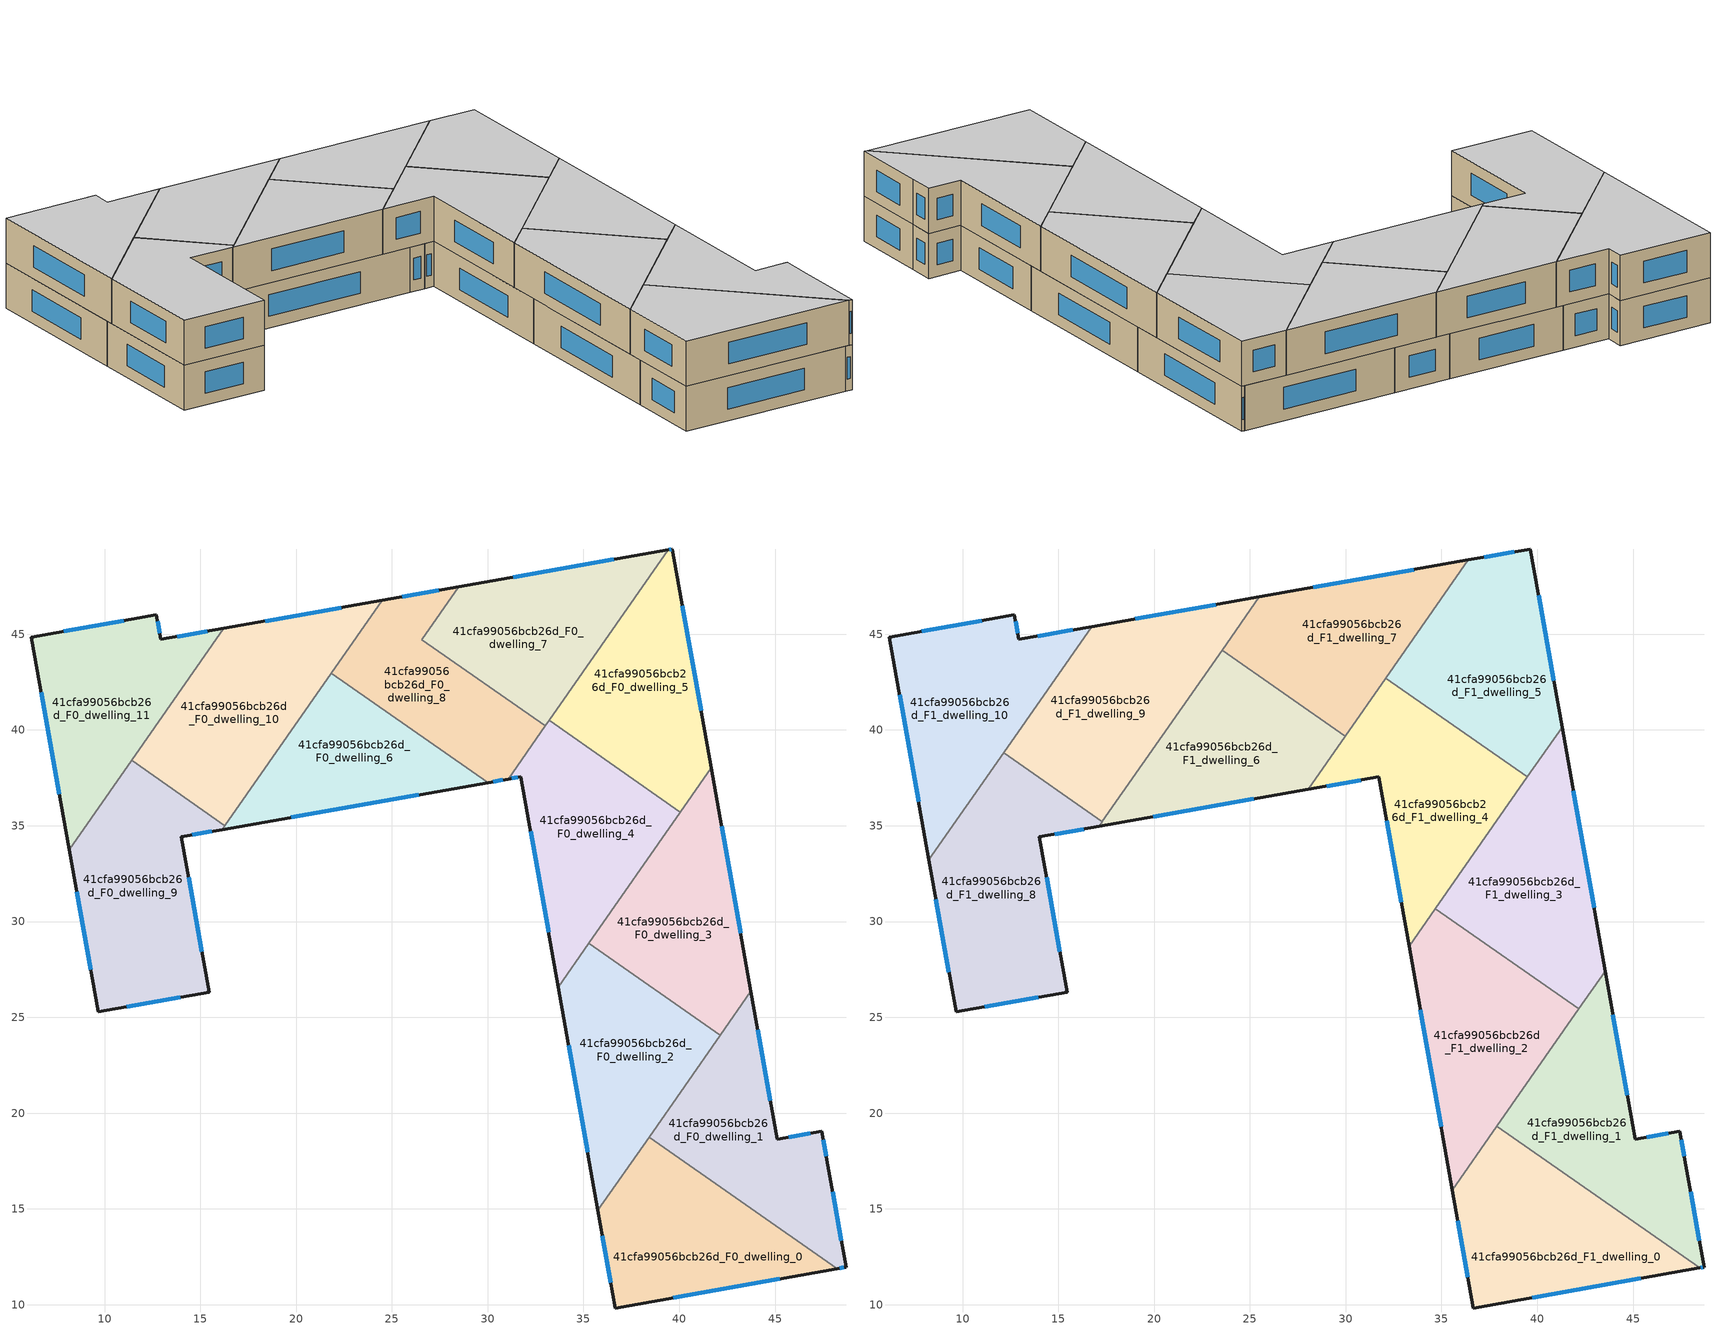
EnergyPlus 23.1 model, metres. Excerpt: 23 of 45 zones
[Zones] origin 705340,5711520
41cfa99056bcb26d_F0_dwelling_0
 floor ground (EU_floor_Construction): 48.25,11.88 36.66,9.83 35.76,14.92 38.42,18.74 z0
 wall outside (EU_wall_Construction): 35.76,14.92 36.66,9.83 48.25,11.88 z0:3
 wall to 41cfa99056bcb26d_F0_dwelling_1 (EU_wall_Construction): 48.25,11.88 38.42,18.74 z0:3
 wall to 41cfa99056bcb26d_F0_dwelling_2 (EU_wall_Construction): 38.42,18.74 35.76,14.92 z0:3
 window (EU_Window_Construction): 39.67,10.36 45.24,11.35 / 35.99,13.6 36.42,11.15 z0.78:2.22
 ceiling adiabatic (EU_roof_Construction): 48.25,11.88 38.42,18.74 35.76,14.92 36.66,9.83 z3
41cfa99056bcb26d_F0_dwelling_1
 floor ground (EU_floor_Construction): 43.74,26.36 45.1,18.64 47.44,19.06 47.76,17.28 48.71,11.96 48.25,11.88 38.42,18.74 z0
 wall outside (EU_wall_Construction): 48.25,11.88 48.71,11.96 47.76,17.28 47.44,19.06 45.1,18.64 43.74,26.36 z0:3
 wall to 41cfa99056bcb26d_F0_dwelling_3 (EU_wall_Construction): 43.74,26.36 42.14,24.07 z0:3
 wall to 41cfa99056bcb26d_F0_dwelling_2 (EU_wall_Construction): 42.14,24.07 38.42,18.74 z0:3
 window (EU_Window_Construction): 46.84,18.95 45.71,18.75 / 47.68,17.74 47.53,18.6 / 48.46,13.34 48.01,15.9 / 48.37,11.9 48.59,11.94 / 44.75,20.65 44.09,24.35 z0.78:2.22
41cfa99056bcb26d_F0_dwelling_10
 floor ground (EU_floor_Construction): 24.49,46.77 16.29,35.01 11.41,38.41 16.22,45.31 z0
 wall outside (EU_wall_Construction): 24.49,46.77 16.22,45.31 z0:3
 wall to 41cfa99056bcb26d_F0_dwelling_9 (EU_wall_Construction): 11.41,38.41 16.29,35.01 z0:3
 wall to 41cfa99056bcb26d_F0_dwelling_6 (EU_wall_Construction): 16.29,35.01 21.84,42.96 z0:3
 wall to 41cfa99056bcb26d_F0_dwelling_11 (EU_wall_Construction): 16.22,45.31 11.41,38.41 z0:3
 wall to 41cfa99056bcb26d_F0_dwelling_8 (EU_wall_Construction): 21.84,42.96 24.49,46.77 z0:3
 window (EU_Window_Construction): 22.34,46.39 18.38,45.69 z0.78:2.22
41cfa99056bcb26d_F0_dwelling_11
 floor ground (EU_floor_Construction): 16.22,45.31 8.15,33.74 6.18,44.85 12.7,46.01 12.94,44.72 z0
 wall outside (EU_wall_Construction): 16.22,45.31 12.94,44.72 12.7,46.01 6.18,44.85 8.15,33.74 z0:3
 wall to 41cfa99056bcb26d_F0_dwelling_9 (EU_wall_Construction): 8.15,33.74 11.41,38.41 z0:3
 window (EU_Window_Construction): 6.69,41.96 7.64,36.63 / 11.01,45.71 7.88,45.15 / 12.88,45.06 12.76,45.67 / 15.37,45.15 13.79,44.88 z0.78:2.22
41cfa99056bcb26d_F0_dwelling_2
 floor ground (EU_floor_Construction): 42.14,24.07 35.76,14.92 33.68,26.58 35.28,28.87 z0
 wall outside (EU_wall_Construction): 33.68,26.58 35.76,14.92 z0:3
 wall to 41cfa99056bcb26d_F0_dwelling_3 (EU_wall_Construction): 42.14,24.07 35.28,28.87 z0:3
 wall to 41cfa99056bcb26d_F0_dwelling_4 (EU_wall_Construction): 35.28,28.87 33.68,26.58 z0:3
 window (EU_Window_Construction): 34.22,23.55 35.22,17.95 z0.78:2.22
41cfa99056bcb26d_F0_dwelling_3
 floor ground (EU_floor_Construction): 41.67,38.02 43.74,26.36 42.14,24.07 35.28,28.87 z0
 wall outside (EU_wall_Construction): 43.74,26.36 41.67,38.02 z0:3
 wall to 41cfa99056bcb26d_F0_dwelling_5 (EU_wall_Construction): 41.67,38.02 40.06,35.72 z0:3
 wall to 41cfa99056bcb26d_F0_dwelling_4 (EU_wall_Construction): 40.06,35.72 35.28,28.87 z0:3
 window (EU_Window_Construction): 43.2,29.39 42.21,34.99 z0.78:2.22
 ceiling adiabatic (EU_roof_Construction): 42.17,25.45 43.55,27.42 41.67,38.02 35.93,29.8 z3
41cfa99056bcb26d_F0_dwelling_4
 floor ground (EU_floor_Construction): 40.06,35.72 33.68,26.58 31.74,37.56 31.07,37.44 33.21,40.5 z0
 wall outside (EU_wall_Construction): 31.07,37.44 31.74,37.56 33.68,26.58 z0:3
 wall to 41cfa99056bcb26d_F0_dwelling_5 (EU_wall_Construction): 40.06,35.72 33.21,40.5 z0:3
 wall to 41cfa99056bcb26d_F0_dwelling_8 (EU_wall_Construction): 33.01,40.21 31.07,37.44 z0:3
 wall to 41cfa99056bcb26d_F0_dwelling_7 (EU_wall_Construction): 33.21,40.5 33.01,40.21 z0:3
 window (EU_Window_Construction): 31.25,37.47 31.56,37.53 / 32.24,34.7 33.18,29.44 z0.78:2.22
 ceiling adiabatic (EU_roof_Construction): 33.68,26.58 40.06,35.72 38.81,36.59 33.31,28.7 z3
41cfa99056bcb26d_F0_dwelling_5
 floor ground (EU_floor_Construction): 39.64,49.45 41.67,38.02 40.06,35.72 33.21,40.5 39.43,49.41 z0
 wall outside (EU_wall_Construction): 41.67,38.02 39.64,49.45 39.43,49.41 z0:3
 wall to 41cfa99056bcb26d_F0_dwelling_7 (EU_wall_Construction): 39.43,49.41 33.21,40.5 z0:3
 window (EU_Window_Construction): 39.59,49.44 39.48,49.42 / 41.14,40.99 40.17,46.48 z0.78:2.22
41cfa99056bcb26d_F0_dwelling_6
 floor ground (EU_floor_Construction): 30.02,37.25 16.14,34.8 21.84,42.96 z0
 wall outside (EU_wall_Construction): 16.14,34.8 30.02,37.25 z0:3
 wall to 41cfa99056bcb26d_F0_dwelling_8 (EU_wall_Construction): 30.02,37.25 21.84,42.96 z0:3
 wall to 41cfa99056bcb26d_F0_dwelling_9 (EU_wall_Construction): 16.28,35.01 16.14,34.8 z0:3
 window (EU_Window_Construction): 19.75,35.44 26.41,36.61 z0.78:2.22
 ceiling adiabatic (EU_roof_Construction): 30.02,37.25 28.85,38.07 28.04,36.9 z3
41cfa99056bcb26d_F0_dwelling_7
 floor ground (EU_floor_Construction): 39.43,49.41 33.01,40.21 26.56,44.71 28.49,47.48 z0
 wall outside (EU_wall_Construction): 39.43,49.41 28.49,47.48 z0:3
 wall to 41cfa99056bcb26d_F0_dwelling_8 (EU_wall_Construction): 28.49,47.48 26.56,44.71 33.01,40.21 z0:3
 window (EU_Window_Construction): 36.58,48.91 31.34,47.98 z0.78:2.22
41cfa99056bcb26d_F0_dwelling_8
 floor ground (EU_floor_Construction): 28.49,47.48 26.56,44.71 33.01,40.21 31.07,37.44 30.02,37.25 21.84,42.96 24.49,46.77 z0
 wall outside (EU_wall_Construction): 30.02,37.25 31.07,37.44 / 28.49,47.48 24.49,46.77 z0:3
 window (EU_Window_Construction): 30.29,37.3 30.8,37.39 / 27.45,47.29 25.53,46.95 z0.78:2.22
 ceiling adiabatic (EU_roof_Construction): 31.07,37.44 33.01,40.21 31.22,41.46 28.85,38.07 30.02,37.25 z3
41cfa99056bcb26d_F0_dwelling_9
 floor ground (EU_floor_Construction): 16.29,35.01 16.14,34.8 14.01,34.42 15.45,26.31 9.66,25.28 8.15,33.74 11.41,38.41 z0
 wall outside (EU_wall_Construction): 8.15,33.74 9.66,25.28 15.45,26.31 14.01,34.42 16.14,34.8 z0:3
 window (EU_Window_Construction): 14.57,34.52 15.59,34.7 / 15.08,28.42 14.39,32.31 / 11.17,25.55 13.95,26.04 / 8.55,31.54 9.27,27.48 z0.78:2.22
41cfa99056bcb26d_F1_dwelling_0
 floor to 41cfa99056bcb26d_F0_dwelling_1 (EU_floor_Construction): 48.47,11.92 48.25,11.88 38.42,18.74 38.51,18.87 z3
 floor to 41cfa99056bcb26d_F0_dwelling_2 (EU_floor_Construction): 38.51,18.87 35.76,14.92 35.57,15.98 37.89,19.31 z3
 floor adiabatic (EU_floor_Construction): 48.25,11.88 36.66,9.83 35.76,14.92 38.42,18.74 z3
 wall outside (EU_wall_Construction): 35.57,15.98 36.66,9.83 48.47,11.92 z3:6
 wall to 41cfa99056bcb26d_F1_dwelling_1 (EU_wall_Construction): 48.47,11.92 37.89,19.31 z3:6
 wall to 41cfa99056bcb26d_F1_dwelling_2 (EU_wall_Construction): 37.89,19.31 35.57,15.98 z3:6
 window (EU_Window_Construction): 39.73,10.37 45.4,11.38 / 35.85,14.38 36.37,11.43 z3.78:5.22
 ceiling to 41cfa99056bcb26d_F2_dwelling_0 (EU_floor_Construction): 48.47,11.92 37.89,19.31 35.57,15.98 36.66,9.83 z6
41cfa99056bcb26d_F1_dwelling_1
 floor to 41cfa99056bcb26d_F0_dwelling_1 (EU_floor_Construction): 43.74,26.36 45.1,18.64 47.44,19.06 47.76,17.28 48.71,11.96 48.47,11.92 38.51,18.87 z3
 floor to 41cfa99056bcb26d_F0_dwelling_2 (EU_floor_Construction): 42.14,24.07 38.51,18.87 37.89,19.31 41.52,24.51 z3
 floor to 41cfa99056bcb26d_F0_dwelling_3 (EU_floor_Construction): 43.55,27.42 43.74,26.36 42.14,24.07 41.52,24.51 z3
 wall outside (EU_wall_Construction): 48.47,11.92 48.71,11.96 47.76,17.28 47.44,19.06 45.1,18.64 43.55,27.42 z3:6
 wall to 41cfa99056bcb26d_F1_dwelling_3 (EU_wall_Construction): 43.55,27.42 42.17,25.45 z3:6
 wall to 41cfa99056bcb26d_F1_dwelling_2 (EU_wall_Construction): 42.17,25.44 37.89,19.31 z3:6
 window (EU_Window_Construction): 46.84,18.95 45.71,18.75 / 47.68,17.74 47.53,18.6 / 48.46,13.34 48.01,15.9 / 48.54,11.93 48.65,11.95 / 44.7,20.92 43.95,25.13 z3.78:5.22
 ceiling to 41cfa99056bcb26d_F2_dwelling_1 (EU_floor_Construction): 48.71,11.96 47.76,17.28 47.44,19.06 45.1,18.64 43.55,27.42 37.89,19.31 48.47,11.92 z6
41cfa99056bcb26d_F1_dwelling_10
 floor to 41cfa99056bcb26d_F0_dwelling_11 (EU_floor_Construction): 16.22,45.31 8.15,33.74 6.18,44.85 12.7,46.01 12.94,44.72 z3
 floor to 41cfa99056bcb26d_F0_dwelling_9 (EU_floor_Construction): 11.71,38.2 8.24,33.23 8.15,33.74 11.41,38.41 z3
 floor to 41cfa99056bcb26d_F0_dwelling_10 (EU_floor_Construction): 16.74,45.4 11.71,38.2 11.41,38.41 16.22,45.31 z3
 wall outside (EU_wall_Construction): 16.74,45.4 12.94,44.72 12.7,46.01 6.18,44.85 8.24,33.23 z3:6
 wall to 41cfa99056bcb26d_F1_dwelling_9 (EU_wall_Construction): 12.14,38.82 16.74,45.4 z3:6
 wall to 41cfa99056bcb26d_F1_dwelling_8 (EU_wall_Construction): 8.24,33.23 12.15,38.82 z3:6
 window (EU_Window_Construction): 6.72,41.83 7.71,36.25 / 11.01,45.71 7.88,45.15 / 12.88,45.06 12.76,45.67 / 15.75,45.22 13.92,44.9 z3.78:5.22
 ceiling to 41cfa99056bcb26d_F2_dwelling_10 (EU_floor_Construction): 8.24,33.23 16.74,45.4 12.94,44.72 12.7,46.01 6.18,44.85 z6
41cfa99056bcb26d_F1_dwelling_2
 floor to 41cfa99056bcb26d_F0_dwelling_2 (EU_floor_Construction): 41.52,24.51 35.57,15.98 33.68,26.58 35.28,28.87 z3
 floor to 41cfa99056bcb26d_F0_dwelling_3 (EU_floor_Construction): 42.17,25.45 41.52,24.51 35.28,28.87 35.93,29.8 z3
 floor adiabatic (EU_floor_Construction): 35.93,29.8 33.68,26.58 33.31,28.7 34.69,30.67 z3
 wall outside (EU_wall_Construction): 33.31,28.7 35.57,15.98 z3:6
 wall to 41cfa99056bcb26d_F1_dwelling_3 (EU_wall_Construction): 42.17,25.45 34.69,30.67 z3:6
 wall to 41cfa99056bcb26d_F1_dwelling_4 (EU_wall_Construction): 34.69,30.67 33.31,28.7 z3:6
 window (EU_Window_Construction): 33.9,25.39 34.98,19.29 z3.78:5.22
 ceiling to 41cfa99056bcb26d_F2_dwelling_2 (EU_floor_Construction): 35.57,15.98 42.17,25.45 34.69,30.67 33.31,28.7 z6
41cfa99056bcb26d_F1_dwelling_3
 floor to 41cfa99056bcb26d_F0_dwelling_5 (EU_floor_Construction): 41.29,40.14 41.67,38.02 40.06,35.72 38.81,36.59 z3
 floor adiabatic (EU_floor_Construction): 41.67,38.02 43.55,27.42 42.17,25.45 34.69,30.67 38.81,36.59 40.06,35.72 z3
 wall outside (EU_wall_Construction): 43.55,27.42 41.29,40.14 z3:6
 wall to 41cfa99056bcb26d_F1_dwelling_5 (EU_wall_Construction): 41.29,40.14 39.49,37.55 z3:6
 wall to 41cfa99056bcb26d_F1_dwelling_4 (EU_wall_Construction): 39.48,37.55 34.68,30.67 z3:6
 window (EU_Window_Construction): 42.96,30.72 41.88,36.83 z3.78:5.22
 ceiling to 41cfa99056bcb26d_F2_dwelling_3 (EU_floor_Construction): 42.17,25.45 43.55,27.42 41.29,40.14 34.69,30.67 z6
41cfa99056bcb26d_F1_dwelling_4
 floor to 41cfa99056bcb26d_F0_dwelling_4 (EU_floor_Construction): 38.81,36.59 33.31,28.7 31.74,37.56 31.07,37.44 33.21,40.5 z3
 floor to 41cfa99056bcb26d_F0_dwelling_5 (EU_floor_Construction): 39.48,37.55 38.81,36.59 33.21,40.5 33.88,41.46 z3
 floor to 41cfa99056bcb26d_F0_dwelling_7 (EU_floor_Construction): 33.88,41.46 33.01,40.21 31.22,41.46 32.09,42.71 z3
 floor adiabatic (EU_floor_Construction): 33.01,40.21 31.07,37.44 31.74,37.56 28.04,36.9 31.22,41.46 z3
 wall outside (EU_wall_Construction): 28.04,36.9 31.74,37.56 33.31,28.7 z3:6
 wall to 41cfa99056bcb26d_F1_dwelling_5 (EU_wall_Construction): 39.48,37.55 32.09,42.71 z3:6
 wall to 41cfa99056bcb26d_F1_dwelling_7 (EU_wall_Construction): 32.09,42.71 29.97,39.68 z3:6
 wall to 41cfa99056bcb26d_F1_dwelling_6 (EU_wall_Construction): 29.97,39.68 28.04,36.9 z3:6
 window (EU_Window_Construction): 29,37.07 30.77,37.39 / 32.14,35.25 32.9,31 z3.78:5.22
 ceiling to 41cfa99056bcb26d_F2_dwelling_4 (EU_floor_Construction): 33.31,28.7 39.48,37.55 32.09,42.71 28.04,36.9 31.74,37.56 z6
41cfa99056bcb26d_F1_dwelling_5
 floor to 41cfa99056bcb26d_F0_dwelling_5 (EU_floor_Construction): 39.64,49.45 41.29,40.14 39.48,37.55 33.88,41.46 39.43,49.41 z3
 floor to 41cfa99056bcb26d_F0_dwelling_7 (EU_floor_Construction): 39.43,49.41 33.88,41.46 32.09,42.71 36.39,48.87 z3
 wall outside (EU_wall_Construction): 41.29,40.14 39.64,49.45 36.39,48.87 z3:6
 wall to 41cfa99056bcb26d_F1_dwelling_7 (EU_wall_Construction): 36.39,48.87 32.09,42.71 z3:6
 window (EU_Window_Construction): 38.8,49.3 37.24,49.02 / 40.86,42.56 40.07,47.03 z3.78:5.22
 ceiling to 41cfa99056bcb26d_F2_dwelling_5 (EU_floor_Construction): 39.48,37.55 41.29,40.14 39.64,49.45 36.39,48.87 32.09,42.71 z6
41cfa99056bcb26d_F1_dwelling_6
 floor to 41cfa99056bcb26d_F0_dwelling_6 (EU_floor_Construction): 28.85,38.07 28.04,36.9 17.13,34.97 22.42,42.56 z3
 floor to 41cfa99056bcb26d_F0_dwelling_8 (EU_floor_Construction): 29.97,39.68 28.85,38.07 22.42,42.56 23.54,44.17 z3
 wall outside (EU_wall_Construction): 17.12,34.97 28.04,36.9 z3:6
 wall to 41cfa99056bcb26d_F1_dwelling_7 (EU_wall_Construction): 29.97,39.68 23.54,44.17 z3:6
 wall to 41cfa99056bcb26d_F1_dwelling_9 (EU_wall_Construction): 23.54,44.17 17.3,35.22 z3:6
 wall to 41cfa99056bcb26d_F1_dwelling_8 (EU_wall_Construction): 17.3,35.22 17.12,34.97 z3:6
 window (EU_Window_Construction): 19.96,35.47 25.2,36.4 z3.78:5.22
 ceiling to 41cfa99056bcb26d_F2_dwelling_6 (EU_floor_Construction): 28.04,36.9 29.97,39.68 23.54,44.17 17.12,34.97 z6
41cfa99056bcb26d_F1_dwelling_7
 floor to 41cfa99056bcb26d_F0_dwelling_7 (EU_floor_Construction): 36.39,48.87 31.22,41.46 26.56,44.71 28.49,47.48 z3
 floor to 41cfa99056bcb26d_F0_dwelling_8 (EU_floor_Construction): 28.49,47.48 26.56,44.71 31.22,41.46 29.97,39.68 23.54,44.17 25.48,46.94 z3
 wall outside (EU_wall_Construction): 36.39,48.87 25.48,46.94 z3:6
 wall to 41cfa99056bcb26d_F1_dwelling_9 (EU_wall_Construction): 25.48,46.94 23.54,44.17 z3:6
 window (EU_Window_Construction): 33.56,48.37 28.32,47.44 z3.78:5.22
 ceiling to 41cfa99056bcb26d_F2_dwelling_7 (EU_floor_Construction): 29.97,39.68 36.39,48.87 25.48,46.94 23.54,44.17 z6
41cfa99056bcb26d_F1_dwelling_8
 floor to 41cfa99056bcb26d_F0_dwelling_9 (EU_floor_Construction): 16.29,35.01 16.14,34.8 14.01,34.42 15.45,26.31 9.66,25.28 8.24,33.23 11.71,38.2 z3
 floor to 41cfa99056bcb26d_F0_dwelling_10 (EU_floor_Construction): 16.72,35.63 16.29,35.01 11.71,38.2 12.15,38.82 z3
 floor to 41cfa99056bcb26d_F0_dwelling_6 (EU_floor_Construction): 17.3,35.22 17.13,34.97 16.14,34.8 16.72,35.63 z3
 wall outside (EU_wall_Construction): 8.24,33.23 9.66,25.28 15.45,26.31 14.01,34.42 17.12,34.97 z3:6
 wall to 41cfa99056bcb26d_F1_dwelling_9 (EU_wall_Construction): 17.3,35.22 12.15,38.82 z3:6
 window (EU_Window_Construction): 11.17,25.55 13.95,26.04 / 8.61,31.17 9.29,27.35 / 14.82,34.57 16.32,34.83 / 15.08,28.42 14.39,32.31 z3.78:5.22
 ceiling to 41cfa99056bcb26d_F2_dwelling_8 (EU_floor_Construction): 15.45,26.31 14.01,34.42 17.12,34.97 17.3,35.22 12.15,38.82 8.24,33.23 9.66,25.28 z6
41cfa99056bcb26d_F1_dwelling_9
 floor to 41cfa99056bcb26d_F0_dwelling_10 (EU_floor_Construction): 24.49,46.77 16.72,35.63 12.15,38.82 16.74,45.4 z3
 floor to 41cfa99056bcb26d_F0_dwelling_6 (EU_floor_Construction): 22.42,42.56 17.3,35.22 16.72,35.63 21.84,42.96 z3
 floor to 41cfa99056bcb26d_F0_dwelling_8 (EU_floor_Construction): 25.48,46.94 22.42,42.56 21.84,42.96 24.49,46.77 z3
 wall outside (EU_wall_Construction): 25.48,46.94 16.74,45.4 z3:6
 window (EU_Window_Construction): 23.21,46.54 19.01,45.8 z3.78:5.22
 ceiling to 41cfa99056bcb26d_F2_dwelling_9 (EU_floor_Construction): 17.3,35.22 25.48,46.94 16.74,45.4 12.15,38.82 z6
[Building]
EU S2 Campaign: North Axis=0; Terrain=City; Solar Distribution=FullExterior
[Site:Location]
London: Latitude=51.5; Longitude=-0.5; Time Zone=0; Elevation=25
[SizingPeriod:WeatherFileDays]
AnnualSizingPeriod: Begin Month=1; Begin Day of Month=1; End Month=12; End Day of Month=31; Day of Week for Start Day=Monday; Use Weather File Daylight Saving Period=No; Use Weather File Rain and Snow Indicators=No
[MATERIAL]
EU_InternalMass_Material: Roughness=MediumRough; Thickness=0.1; Conductivity=1; Density=1800; Specific Heat=900; Thermal Absorptance=0.9; Solar Absorptance=0.7; Visible Absorptance=0.7
[MATERIAL:NOMASS] Roughness=MediumRough; Thermal Absorptance=0.9; Solar Absorptance=0.7; Visible Absorptance=0.7
Name | Thermal Resistance
EU_wall_NoMass | 3.06955
EU_roof_NoMass | 4.82358
EU_floor_NoMass | 3.75167
[WINDOWMATERIAL:SIMPLEGLAZINGSYSTEM]
EU_Window_SimpleGlazing: UFactor=1.87571; Solar Heat Gain Coefficient=0.72; Visible Transmittance=0.72
[CONSTRUCTION]
EU_wall_Construction: EU_wall_NoMass
EU_roof_Construction: EU_roof_NoMass
EU_floor_Construction: EU_floor_NoMass
EU_Window_Construction: EU_Window_SimpleGlazing
EU_InternalMass_Construction: EU_InternalMass_Material
[ZONE] Type=1; Multiplier=1; Ceiling Height=autocalculate; Floor Area=autocalculate; Part of Total Floor Area=Yes
Name | Volume
41cfa99056bcb26d_F0_dwelling_0 | 175.143
41cfa99056bcb26d_F1_dwelling_0 | 191.087
41cfa99056bcb26d_F0_dwelling_1; 41cfa99056bcb26d_F0_dwelling_3 | 175.161
41cfa99056bcb26d_F1_dwelling_1; 41cfa99056bcb26d_F1_dwelling_3 | 191.063
41cfa99056bcb26d_F0_dwelling_10 | 202.825
41cfa99056bcb26d_F1_dwelling_10 | 191.098
41cfa99056bcb26d_F0_dwelling_11 | 175.167
41cfa99056bcb26d_F0_dwelling_2 | 175.178
41cfa99056bcb26d_F1_dwelling_2 | 191.1
41cfa99056bcb26d_F0_dwelling_4 | 175.159
41cfa99056bcb26d_F1_dwelling_4 | 191.075
41cfa99056bcb26d_F0_dwelling_5 | 175.142
41cfa99056bcb26d_F1_dwelling_5 | 191.086
41cfa99056bcb26d_F0_dwelling_6 | 148.983
41cfa99056bcb26d_F1_dwelling_6 | 171.749
41cfa99056bcb26d_F0_dwelling_7 | 172.11
41cfa99056bcb26d_F1_dwelling_7 | 171.738
41cfa99056bcb26d_F0_dwelling_8 | 148.999
41cfa99056bcb26d_F1_dwelling_8; 41cfa99056bcb26d_F1_dwelling_9 | 210.401
41cfa99056bcb26d_F0_dwelling_9 | 202.841
[INTERNALMASS] Construction=EU_InternalMass_Construction
Name | Zone or ZoneList | Surface Area
41cfa99056bcb26d_F0_dwelling_0_EU_InternalMass | 41cfa99056bcb26d_F0_dwelling_0 | 58.3801
41cfa99056bcb26d_F0_dwelling_1_EU_InternalMass | 41cfa99056bcb26d_F0_dwelling_1 | 58.387
41cfa99056bcb26d_F0_dwelling_2_EU_InternalMass | 41cfa99056bcb26d_F0_dwelling_2 | 58.3903
41cfa99056bcb26d_F0_dwelling_3_EU_InternalMass | 41cfa99056bcb26d_F0_dwelling_3 | 58.3899
41cfa99056bcb26d_F0_dwelling_4_EU_InternalMass | 41cfa99056bcb26d_F0_dwelling_4 | 58.3873
41cfa99056bcb26d_F0_dwelling_5_EU_InternalMass | 41cfa99056bcb26d_F0_dwelling_5 | 58.3821
41cfa99056bcb26d_F0_dwelling_6_EU_InternalMass | 41cfa99056bcb26d_F0_dwelling_6 | 49.6605
41cfa99056bcb26d_F0_dwelling_7_EU_InternalMass | 41cfa99056bcb26d_F0_dwelling_7 | 57.3686
41cfa99056bcb26d_F0_dwelling_8_EU_InternalMass | 41cfa99056bcb26d_F0_dwelling_8 | 49.6662
41cfa99056bcb26d_F0_dwelling_9_EU_InternalMass | 41cfa99056bcb26d_F0_dwelling_9 | 67.6101
41cfa99056bcb26d_F0_dwelling_10_EU_InternalMass | 41cfa99056bcb26d_F0_dwelling_10 | 67.6095
41cfa99056bcb26d_F0_dwelling_11_EU_InternalMass | 41cfa99056bcb26d_F0_dwelling_11 | 58.3889
41cfa99056bcb26d_F1_dwelling_0_EU_InternalMass | 41cfa99056bcb26d_F1_dwelling_0 | 63.6971
41cfa99056bcb26d_F1_dwelling_1_EU_InternalMass | 41cfa99056bcb26d_F1_dwelling_1 | 63.6877
41cfa99056bcb26d_F1_dwelling_2_EU_InternalMass | 41cfa99056bcb26d_F1_dwelling_2 | 63.6992
41cfa99056bcb26d_F1_dwelling_3_EU_InternalMass | 41cfa99056bcb26d_F1_dwelling_3 | 63.6837
41cfa99056bcb26d_F1_dwelling_4_EU_InternalMass | 41cfa99056bcb26d_F1_dwelling_4 | 63.6917
41cfa99056bcb26d_F1_dwelling_5_EU_InternalMass | 41cfa99056bcb26d_F1_dwelling_5 | 63.6954
41cfa99056bcb26d_F1_dwelling_6_EU_InternalMass | 41cfa99056bcb26d_F1_dwelling_6 | 57.247
41cfa99056bcb26d_F1_dwelling_7_EU_InternalMass | 41cfa99056bcb26d_F1_dwelling_7 | 57.243
41cfa99056bcb26d_F1_dwelling_8_EU_InternalMass | 41cfa99056bcb26d_F1_dwelling_8 | 70.1344
41cfa99056bcb26d_F1_dwelling_9_EU_InternalMass | 41cfa99056bcb26d_F1_dwelling_9 | 70.1315
41cfa99056bcb26d_F1_dwelling_10_EU_InternalMass | 41cfa99056bcb26d_F1_dwelling_10 | 63.699
[OTHEREQUIPMENT] Fuel Type=Electricity; Design Level Calculation Method=Watts/Area; Power per Zone Floor Area=1; Fraction Latent=0; Fraction Radiant=0; Fraction Lost=0; Carbon Dioxide Generation Rate=0; EndUse Subcategory=EU_Step8_InternalGains
Name | Zone or ZoneList or Space or SpaceList | Schedule
EU_Step8_InternalGain_41cfa99056bcb26d_F0_dwelling_0_f000 | 41cfa99056bcb26d_F0_dwelling_0 | EU_Step8_GainSchedule_41cfa99056bcb26d_F0_dwelling_0_f000
EU_Step8_InternalGain_41cfa99056bcb26d_F0_dwelling_1_f000 | 41cfa99056bcb26d_F0_dwelling_1 | EU_Step8_GainSchedule_41cfa99056bcb26d_F0_dwelling_1_f000
EU_Step8_InternalGain_41cfa99056bcb26d_F0_dwelling_2_f000 | 41cfa99056bcb26d_F0_dwelling_2 | EU_Step8_GainSchedule_41cfa99056bcb26d_F0_dwelling_2_f000
EU_Step8_InternalGain_41cfa99056bcb26d_F0_dwelling_3_f000 | 41cfa99056bcb26d_F0_dwelling_3 | EU_Step8_GainSchedule_41cfa99056bcb26d_F0_dwelling_3_f000
EU_Step8_InternalGain_41cfa99056bcb26d_F0_dwelling_4_f000 | 41cfa99056bcb26d_F0_dwelling_4 | EU_Step8_GainSchedule_41cfa99056bcb26d_F0_dwelling_4_f000
EU_Step8_InternalGain_41cfa99056bcb26d_F0_dwelling_5_f000 | 41cfa99056bcb26d_F0_dwelling_5 | EU_Step8_GainSchedule_41cfa99056bcb26d_F0_dwelling_5_f000
EU_Step8_InternalGain_41cfa99056bcb26d_F0_dwelling_6_f000 | 41cfa99056bcb26d_F0_dwelling_6 | EU_Step8_GainSchedule_41cfa99056bcb26d_F0_dwelling_6_f000
EU_Step8_InternalGain_41cfa99056bcb26d_F0_dwelling_7_f000 | 41cfa99056bcb26d_F0_dwelling_7 | EU_Step8_GainSchedule_41cfa99056bcb26d_F0_dwelling_7_f000
EU_Step8_InternalGain_41cfa99056bcb26d_F0_dwelling_8_f000 | 41cfa99056bcb26d_F0_dwelling_8 | EU_Step8_GainSchedule_41cfa99056bcb26d_F0_dwelling_8_f000
EU_Step8_InternalGain_41cfa99056bcb26d_F0_dwelling_9_f000 | 41cfa99056bcb26d_F0_dwelling_9 | EU_Step8_GainSchedule_41cfa99056bcb26d_F0_dwelling_9_f000
EU_Step8_InternalGain_41cfa99056bcb26d_F0_dwelling_10_f000 | 41cfa99056bcb26d_F0_dwelling_10 | EU_Step8_GainSchedule_41cfa99056bcb26d_F0_dwelling_10_f000
EU_Step8_InternalGain_41cfa99056bcb26d_F0_dwelling_11_f000 | 41cfa99056bcb26d_F0_dwelling_11 | EU_Step8_GainSchedule_41cfa99056bcb26d_F0_dwelling_11_f000
EU_Step8_InternalGain_41cfa99056bcb26d_F1_dwelling_0_f000 | 41cfa99056bcb26d_F1_dwelling_0 | EU_Step8_GainSchedule_41cfa99056bcb26d_F1_dwelling_0_f000
EU_Step8_InternalGain_41cfa99056bcb26d_F1_dwelling_1_f000 | 41cfa99056bcb26d_F1_dwelling_1 | EU_Step8_GainSchedule_41cfa99056bcb26d_F1_dwelling_1_f000
EU_Step8_InternalGain_41cfa99056bcb26d_F1_dwelling_2_f000 | 41cfa99056bcb26d_F1_dwelling_2 | EU_Step8_GainSchedule_41cfa99056bcb26d_F1_dwelling_2_f000
EU_Step8_InternalGain_41cfa99056bcb26d_F1_dwelling_3_f000 | 41cfa99056bcb26d_F1_dwelling_3 | EU_Step8_GainSchedule_41cfa99056bcb26d_F1_dwelling_3_f000
EU_Step8_InternalGain_41cfa99056bcb26d_F1_dwelling_4_f000 | 41cfa99056bcb26d_F1_dwelling_4 | EU_Step8_GainSchedule_41cfa99056bcb26d_F1_dwelling_4_f000
EU_Step8_InternalGain_41cfa99056bcb26d_F1_dwelling_5_f000 | 41cfa99056bcb26d_F1_dwelling_5 | EU_Step8_GainSchedule_41cfa99056bcb26d_F1_dwelling_5_f000
EU_Step8_InternalGain_41cfa99056bcb26d_F1_dwelling_6_f000 | 41cfa99056bcb26d_F1_dwelling_6 | EU_Step8_GainSchedule_41cfa99056bcb26d_F1_dwelling_6_f000
EU_Step8_InternalGain_41cfa99056bcb26d_F1_dwelling_7_f000 | 41cfa99056bcb26d_F1_dwelling_7 | EU_Step8_GainSchedule_41cfa99056bcb26d_F1_dwelling_7_f000
EU_Step8_InternalGain_41cfa99056bcb26d_F1_dwelling_8_f000 | 41cfa99056bcb26d_F1_dwelling_8 | EU_Step8_GainSchedule_41cfa99056bcb26d_F1_dwelling_8_f000
EU_Step8_InternalGain_41cfa99056bcb26d_F1_dwelling_9_f000 | 41cfa99056bcb26d_F1_dwelling_9 | EU_Step8_GainSchedule_41cfa99056bcb26d_F1_dwelling_9_f000
EU_Step8_InternalGain_41cfa99056bcb26d_F1_dwelling_10_f000 | 41cfa99056bcb26d_F1_dwelling_10 | EU_Step8_GainSchedule_41cfa99056bcb26d_F1_dwelling_10_f000
[ZONEVENTILATION:DESIGNFLOWRATE] Schedule=EU_AlwaysOn; Design Flow Rate Calculation Method=AirChanges/Hour; Air Changes per Hour=0.493607; Ventilation Type=Natural; Fan Pressure Rise=0; Fan Total Efficiency=1; Constant Term Coefficient=1; Temperature Term Coefficient=0; Velocity Term Coefficient=0; Velocity Squared Term Coefficient=0; Minimum Indoor Temperature=-100; Maximum Indoor Temperature=100; Delta Temperature=-100; Minimum Outdoor Temperature=-100; Maximum Outdoor Temperature=100; Maximum Wind Speed=40
Name | Zone or ZoneList or Space or SpaceList
EU_ConstantAir_41cfa99056bcb26d_F0_dwelling_0 | 41cfa99056bcb26d_F0_dwelling_0
EU_ConstantAir_41cfa99056bcb26d_F0_dwelling_1 | 41cfa99056bcb26d_F0_dwelling_1
EU_ConstantAir_41cfa99056bcb26d_F0_dwelling_2 | 41cfa99056bcb26d_F0_dwelling_2
EU_ConstantAir_41cfa99056bcb26d_F0_dwelling_3 | 41cfa99056bcb26d_F0_dwelling_3
EU_ConstantAir_41cfa99056bcb26d_F0_dwelling_4 | 41cfa99056bcb26d_F0_dwelling_4
EU_ConstantAir_41cfa99056bcb26d_F0_dwelling_5 | 41cfa99056bcb26d_F0_dwelling_5
EU_ConstantAir_41cfa99056bcb26d_F0_dwelling_6 | 41cfa99056bcb26d_F0_dwelling_6
EU_ConstantAir_41cfa99056bcb26d_F0_dwelling_7 | 41cfa99056bcb26d_F0_dwelling_7
EU_ConstantAir_41cfa99056bcb26d_F0_dwelling_8 | 41cfa99056bcb26d_F0_dwelling_8
EU_ConstantAir_41cfa99056bcb26d_F0_dwelling_9 | 41cfa99056bcb26d_F0_dwelling_9
EU_ConstantAir_41cfa99056bcb26d_F0_dwelling_10 | 41cfa99056bcb26d_F0_dwelling_10
EU_ConstantAir_41cfa99056bcb26d_F0_dwelling_11 | 41cfa99056bcb26d_F0_dwelling_11
EU_ConstantAir_41cfa99056bcb26d_F1_dwelling_0 | 41cfa99056bcb26d_F1_dwelling_0
EU_ConstantAir_41cfa99056bcb26d_F1_dwelling_1 | 41cfa99056bcb26d_F1_dwelling_1
EU_ConstantAir_41cfa99056bcb26d_F1_dwelling_2 | 41cfa99056bcb26d_F1_dwelling_2
EU_ConstantAir_41cfa99056bcb26d_F1_dwelling_3 | 41cfa99056bcb26d_F1_dwelling_3
EU_ConstantAir_41cfa99056bcb26d_F1_dwelling_4 | 41cfa99056bcb26d_F1_dwelling_4
EU_ConstantAir_41cfa99056bcb26d_F1_dwelling_5 | 41cfa99056bcb26d_F1_dwelling_5
EU_ConstantAir_41cfa99056bcb26d_F1_dwelling_6 | 41cfa99056bcb26d_F1_dwelling_6
EU_ConstantAir_41cfa99056bcb26d_F1_dwelling_7 | 41cfa99056bcb26d_F1_dwelling_7
EU_ConstantAir_41cfa99056bcb26d_F1_dwelling_8 | 41cfa99056bcb26d_F1_dwelling_8
EU_ConstantAir_41cfa99056bcb26d_F1_dwelling_9 | 41cfa99056bcb26d_F1_dwelling_9
EU_ConstantAir_41cfa99056bcb26d_F1_dwelling_10 | 41cfa99056bcb26d_F1_dwelling_10
[HVACTEMPLATE:THERMOSTAT] Constant Heating Setpoint=20; Constant Cooling Setpoint=50
EU_HeatOnly_41cfa99056bcb26d_F0_dwelling_0; EU_HeatOnly_41cfa99056bcb26d_F0_dwelling_1; EU_HeatOnly_41cfa99056bcb26d_F0_dwelling_2; EU_HeatOnly_41cfa99056bcb26d_F0_dwelling_3; EU_HeatOnly_41cfa99056bcb26d_F0_dwelling_4; EU_HeatOnly_41cfa99056bcb26d_F0_dwelling_5; EU_HeatOnly_41cfa99056bcb26d_F0_dwelling_6; EU_HeatOnly_41cfa99056bcb26d_F0_dwelling_7; EU_HeatOnly_41cfa99056bcb26d_F0_dwelling_8; EU_HeatOnly_41cfa99056bcb26d_F0_dwelling_9; EU_HeatOnly_41cfa99056bcb26d_F0_dwelling_10; EU_HeatOnly_41cfa99056bcb26d_F0_dwelling_11; EU_HeatOnly_41cfa99056bcb26d_F1_dwelling_0; EU_HeatOnly_41cfa99056bcb26d_F1_dwelling_1; EU_HeatOnly_41cfa99056bcb26d_F1_dwelling_2; EU_HeatOnly_41cfa99056bcb26d_F1_dwelling_3; EU_HeatOnly_41cfa99056bcb26d_F1_dwelling_4; EU_HeatOnly_41cfa99056bcb26d_F1_dwelling_5; EU_HeatOnly_41cfa99056bcb26d_F1_dwelling_6; EU_HeatOnly_41cfa99056bcb26d_F1_dwelling_7; EU_HeatOnly_41cfa99056bcb26d_F1_dwelling_8; EU_HeatOnly_41cfa99056bcb26d_F1_dwelling_9; EU_HeatOnly_41cfa99056bcb26d_F1_dwelling_10; EU_HeatOnly_41cfa99056bcb26d_F2_dwelling_0; EU_HeatOnly_41cfa99056bcb26d_F2_dwelling_1; EU_HeatOnly_41cfa99056bcb26d_F2_dwelling_2; EU_HeatOnly_41cfa99056bcb26d_F2_dwelling_3; EU_HeatOnly_41cfa99056bcb26d_F2_dwelling_4; EU_HeatOnly_41cfa99056bcb26d_F2_dwelling_5; EU_HeatOnly_41cfa99056bcb26d_F2_dwelling_6; EU_HeatOnly_41cfa99056bcb26d_F2_dwelling_7; EU_HeatOnly_41cfa99056bcb26d_F2_dwelling_8; EU_HeatOnly_41cfa99056bcb26d_F2_dwelling_9; EU_HeatOnly_41cfa99056bcb26d_F2_dwelling_10; EU_HeatOnly_41cfa99056bcb26d_F3_dwelling_0; EU_HeatOnly_41cfa99056bcb26d_F3_dwelling_1; EU_HeatOnly_41cfa99056bcb26d_F3_dwelling_2; EU_HeatOnly_41cfa99056bcb26d_F3_dwelling_3; EU_HeatOnly_41cfa99056bcb26d_F3_dwelling_4; EU_HeatOnly_41cfa99056bcb26d_F3_dwelling_5; EU_HeatOnly_41cfa99056bcb26d_F3_dwelling_6; EU_HeatOnly_41cfa99056bcb26d_F3_dwelling_7; EU_HeatOnly_41cfa99056bcb26d_F3_dwelling_8; EU_HeatOnly_41cfa99056bcb26d_F3_dwelling_9; EU_HeatOnly_41cfa99056bcb26d_F3_dwelling_10
[HVACTEMPLATE:ZONE:IDEALLOADSAIRSYSTEM] System Availability Schedule=EU_AlwaysOn; Maximum Heating Supply Air Temperature=50; Minimum Cooling Supply Air Temperature=13; Maximum Heating Supply Air Humidity Ratio=0.0156; Minimum Cooling Supply Air Humidity Ratio=0.0077; Heating Limit=NoLimit; Cooling Limit=NoLimit; Heating Availability Schedule=EU_AlwaysOn; Cooling Availability Schedule=EU_CoolingOff; Dehumidification Control Type=ConstantSensibleHeatRatio; Cooling Sensible Heat Ratio=0.7; Dehumidification Setpoint=60; Humidification Control Type=None; Humidification Setpoint=30; Outdoor Air Method=None; Outdoor Air Flow Rate per Person=0.00944; Outdoor Air Flow Rate per Zone Floor Area=0; Outdoor Air Flow Rate per Zone=0; Demand Controlled Ventilation Type=None; Outdoor Air Economizer Type=NoEconomizer; Heat Recovery Type=None; Sensible Heat Recovery Effectiveness=0.7; Latent Heat Recovery Effectiveness=0.65
Name | Template Thermostat
41cfa99056bcb26d_F0_dwelling_0 | EU_HeatOnly_41cfa99056bcb26d_F0_dwelling_0
41cfa99056bcb26d_F0_dwelling_1 | EU_HeatOnly_41cfa99056bcb26d_F0_dwelling_1
41cfa99056bcb26d_F0_dwelling_2 | EU_HeatOnly_41cfa99056bcb26d_F0_dwelling_2
41cfa99056bcb26d_F0_dwelling_3 | EU_HeatOnly_41cfa99056bcb26d_F0_dwelling_3
41cfa99056bcb26d_F0_dwelling_4 | EU_HeatOnly_41cfa99056bcb26d_F0_dwelling_4
41cfa99056bcb26d_F0_dwelling_5 | EU_HeatOnly_41cfa99056bcb26d_F0_dwelling_5
41cfa99056bcb26d_F0_dwelling_6 | EU_HeatOnly_41cfa99056bcb26d_F0_dwelling_6
41cfa99056bcb26d_F0_dwelling_7 | EU_HeatOnly_41cfa99056bcb26d_F0_dwelling_7
41cfa99056bcb26d_F0_dwelling_8 | EU_HeatOnly_41cfa99056bcb26d_F0_dwelling_8
41cfa99056bcb26d_F0_dwelling_9 | EU_HeatOnly_41cfa99056bcb26d_F0_dwelling_9
41cfa99056bcb26d_F0_dwelling_10 | EU_HeatOnly_41cfa99056bcb26d_F0_dwelling_10
41cfa99056bcb26d_F0_dwelling_11 | EU_HeatOnly_41cfa99056bcb26d_F0_dwelling_11
41cfa99056bcb26d_F1_dwelling_0 | EU_HeatOnly_41cfa99056bcb26d_F1_dwelling_0
41cfa99056bcb26d_F1_dwelling_1 | EU_HeatOnly_41cfa99056bcb26d_F1_dwelling_1
41cfa99056bcb26d_F1_dwelling_2 | EU_HeatOnly_41cfa99056bcb26d_F1_dwelling_2
41cfa99056bcb26d_F1_dwelling_3 | EU_HeatOnly_41cfa99056bcb26d_F1_dwelling_3
41cfa99056bcb26d_F1_dwelling_4 | EU_HeatOnly_41cfa99056bcb26d_F1_dwelling_4
41cfa99056bcb26d_F1_dwelling_5 | EU_HeatOnly_41cfa99056bcb26d_F1_dwelling_5
41cfa99056bcb26d_F1_dwelling_6 | EU_HeatOnly_41cfa99056bcb26d_F1_dwelling_6
41cfa99056bcb26d_F1_dwelling_7 | EU_HeatOnly_41cfa99056bcb26d_F1_dwelling_7
41cfa99056bcb26d_F1_dwelling_8 | EU_HeatOnly_41cfa99056bcb26d_F1_dwelling_8
41cfa99056bcb26d_F1_dwelling_9 | EU_HeatOnly_41cfa99056bcb26d_F1_dwelling_9
41cfa99056bcb26d_F1_dwelling_10 | EU_HeatOnly_41cfa99056bcb26d_F1_dwelling_10
[SIZING:ZONE] Zone Cooling Design Supply Air Temperature Input Method=SupplyAirTemperature; Zone Cooling Design Supply Air Temperature=13; Zone Heating Design Supply Air Temperature Input Method=SupplyAirTemperature; Zone Heating Design Supply Air Temperature=50; Zone Cooling Design Supply Air Humidity Ratio=0.008; Zone Heating Design Supply Air Humidity Ratio=0.008; Cooling Design Air Flow Method=DesignDay; Cooling Design Air Flow Rate=0; Cooling Minimum Air Flow per Zone Floor Area=0.000762; Cooling Minimum Air Flow=0; Cooling Minimum Air Flow Fraction=0.2; Heating Design Air Flow Method=DesignDay; Heating Design Air Flow Rate=0; Heating Maximum Air Flow per Zone Floor Area=0.002032; Heating Maximum Air Flow=0.141576; Heating Maximum Air Flow Fraction=0.3; Account for Dedicated Outdoor Air System=No; Dedicated Outdoor Air System Control Strategy=NeutralSupplyAir; Dedicated Outdoor Air Low Setpoint Temperature for Design=autosize; Dedicated Outdoor Air High Setpoint Temperature for Design=autosize; Zone Load Sizing Method=Sensible Load Only No Latent Load; Zone Latent Cooling Design Supply Air Humidity Ratio Input Method=HumidityRatioDifference; Zone Cooling Design Supply Air Humidity Ratio Difference=0.005; Zone Latent Heating Design Supply Air Humidity Ratio Input Method=HumidityRatioDifference; Zone Humidification Design Supply Air Humidity Ratio Difference=0.005
41cfa99056bcb26d_F0_dwelling_0; 41cfa99056bcb26d_F0_dwelling_1; 41cfa99056bcb26d_F0_dwelling_2; 41cfa99056bcb26d_F0_dwelling_3; 41cfa99056bcb26d_F0_dwelling_4; 41cfa99056bcb26d_F0_dwelling_5; 41cfa99056bcb26d_F0_dwelling_6; 41cfa99056bcb26d_F0_dwelling_7; 41cfa99056bcb26d_F0_dwelling_8; 41cfa99056bcb26d_F0_dwelling_9; 41cfa99056bcb26d_F0_dwelling_10; 41cfa99056bcb26d_F0_dwelling_11; 41cfa99056bcb26d_F1_dwelling_0; 41cfa99056bcb26d_F1_dwelling_1; 41cfa99056bcb26d_F1_dwelling_2; 41cfa99056bcb26d_F1_dwelling_3; 41cfa99056bcb26d_F1_dwelling_4; 41cfa99056bcb26d_F1_dwelling_5; 41cfa99056bcb26d_F1_dwelling_6; 41cfa99056bcb26d_F1_dwelling_7; 41cfa99056bcb26d_F1_dwelling_8; 41cfa99056bcb26d_F1_dwelling_9; 41cfa99056bcb26d_F1_dwelling_10
[SCHEDULE:CONSTANT]
Name | Hourly Value
EU_AlwaysOn | 1
EU_CoolingOff | 0
[SCHEDULE:FILE] Column Number=1; Rows to Skip at Top=0; Number of Hours of Data=8760; Column Separator=Comma; Interpolate to Timestep=No; Minutes per Item=60; Adjust Schedule for Daylight Savings=Yes
Name | File
EU_Step8_GainSchedule_41cfa99056bcb26d_F0_dwelling_0_f000 | ../../schedules/41cfa99056bcb26d/41cfa99056bcb26d_F0_dwelling_0_f000_gain.csv
EU_Step8_GainSchedule_41cfa99056bcb26d_F0_dwelling_1_f000 | ../../schedules/41cfa99056bcb26d/41cfa99056bcb26d_F0_dwelling_1_f000_gain.csv
EU_Step8_GainSchedule_41cfa99056bcb26d_F0_dwelling_2_f000 | ../../schedules/41cfa99056bcb26d/41cfa99056bcb26d_F0_dwelling_2_f000_gain.csv
EU_Step8_GainSchedule_41cfa99056bcb26d_F0_dwelling_3_f000 | ../../schedules/41cfa99056bcb26d/41cfa99056bcb26d_F0_dwelling_3_f000_gain.csv
EU_Step8_GainSchedule_41cfa99056bcb26d_F0_dwelling_4_f000 | ../../schedules/41cfa99056bcb26d/41cfa99056bcb26d_F0_dwelling_4_f000_gain.csv
EU_Step8_GainSchedule_41cfa99056bcb26d_F0_dwelling_5_f000 | ../../schedules/41cfa99056bcb26d/41cfa99056bcb26d_F0_dwelling_5_f000_gain.csv
EU_Step8_GainSchedule_41cfa99056bcb26d_F0_dwelling_6_f000 | ../../schedules/41cfa99056bcb26d/41cfa99056bcb26d_F0_dwelling_6_f000_gain.csv
EU_Step8_GainSchedule_41cfa99056bcb26d_F0_dwelling_7_f000 | ../../schedules/41cfa99056bcb26d/41cfa99056bcb26d_F0_dwelling_7_f000_gain.csv
EU_Step8_GainSchedule_41cfa99056bcb26d_F0_dwelling_8_f000 | ../../schedules/41cfa99056bcb26d/41cfa99056bcb26d_F0_dwelling_8_f000_gain.csv
EU_Step8_GainSchedule_41cfa99056bcb26d_F0_dwelling_9_f000 | ../../schedules/41cfa99056bcb26d/41cfa99056bcb26d_F0_dwelling_9_f000_gain.csv
EU_Step8_GainSchedule_41cfa99056bcb26d_F0_dwelling_10_f000 | ../../schedules/41cfa99056bcb26d/41cfa99056bcb26d_F0_dwelling_10_f000_gain.csv
EU_Step8_GainSchedule_41cfa99056bcb26d_F0_dwelling_11_f000 | ../../schedules/41cfa99056bcb26d/41cfa99056bcb26d_F0_dwelling_11_f000_gain.csv
EU_Step8_GainSchedule_41cfa99056bcb26d_F1_dwelling_0_f000 | ../../schedules/41cfa99056bcb26d/41cfa99056bcb26d_F1_dwelling_0_f000_gain.csv
EU_Step8_GainSchedule_41cfa99056bcb26d_F1_dwelling_1_f000 | ../../schedules/41cfa99056bcb26d/41cfa99056bcb26d_F1_dwelling_1_f000_gain.csv
EU_Step8_GainSchedule_41cfa99056bcb26d_F1_dwelling_2_f000 | ../../schedules/41cfa99056bcb26d/41cfa99056bcb26d_F1_dwelling_2_f000_gain.csv
EU_Step8_GainSchedule_41cfa99056bcb26d_F1_dwelling_3_f000 | ../../schedules/41cfa99056bcb26d/41cfa99056bcb26d_F1_dwelling_3_f000_gain.csv
EU_Step8_GainSchedule_41cfa99056bcb26d_F1_dwelling_4_f000 | ../../schedules/41cfa99056bcb26d/41cfa99056bcb26d_F1_dwelling_4_f000_gain.csv
EU_Step8_GainSchedule_41cfa99056bcb26d_F1_dwelling_5_f000 | ../../schedules/41cfa99056bcb26d/41cfa99056bcb26d_F1_dwelling_5_f000_gain.csv
EU_Step8_GainSchedule_41cfa99056bcb26d_F1_dwelling_6_f000 | ../../schedules/41cfa99056bcb26d/41cfa99056bcb26d_F1_dwelling_6_f000_gain.csv
EU_Step8_GainSchedule_41cfa99056bcb26d_F1_dwelling_7_f000 | ../../schedules/41cfa99056bcb26d/41cfa99056bcb26d_F1_dwelling_7_f000_gain.csv
EU_Step8_GainSchedule_41cfa99056bcb26d_F1_dwelling_8_f000 | ../../schedules/41cfa99056bcb26d/41cfa99056bcb26d_F1_dwelling_8_f000_gain.csv
EU_Step8_GainSchedule_41cfa99056bcb26d_F1_dwelling_9_f000 | ../../schedules/41cfa99056bcb26d/41cfa99056bcb26d_F1_dwelling_9_f000_gain.csv
EU_Step8_GainSchedule_41cfa99056bcb26d_F1_dwelling_10_f000 | ../../schedules/41cfa99056bcb26d/41cfa99056bcb26d_F1_dwelling_10_f000_gain.csv
